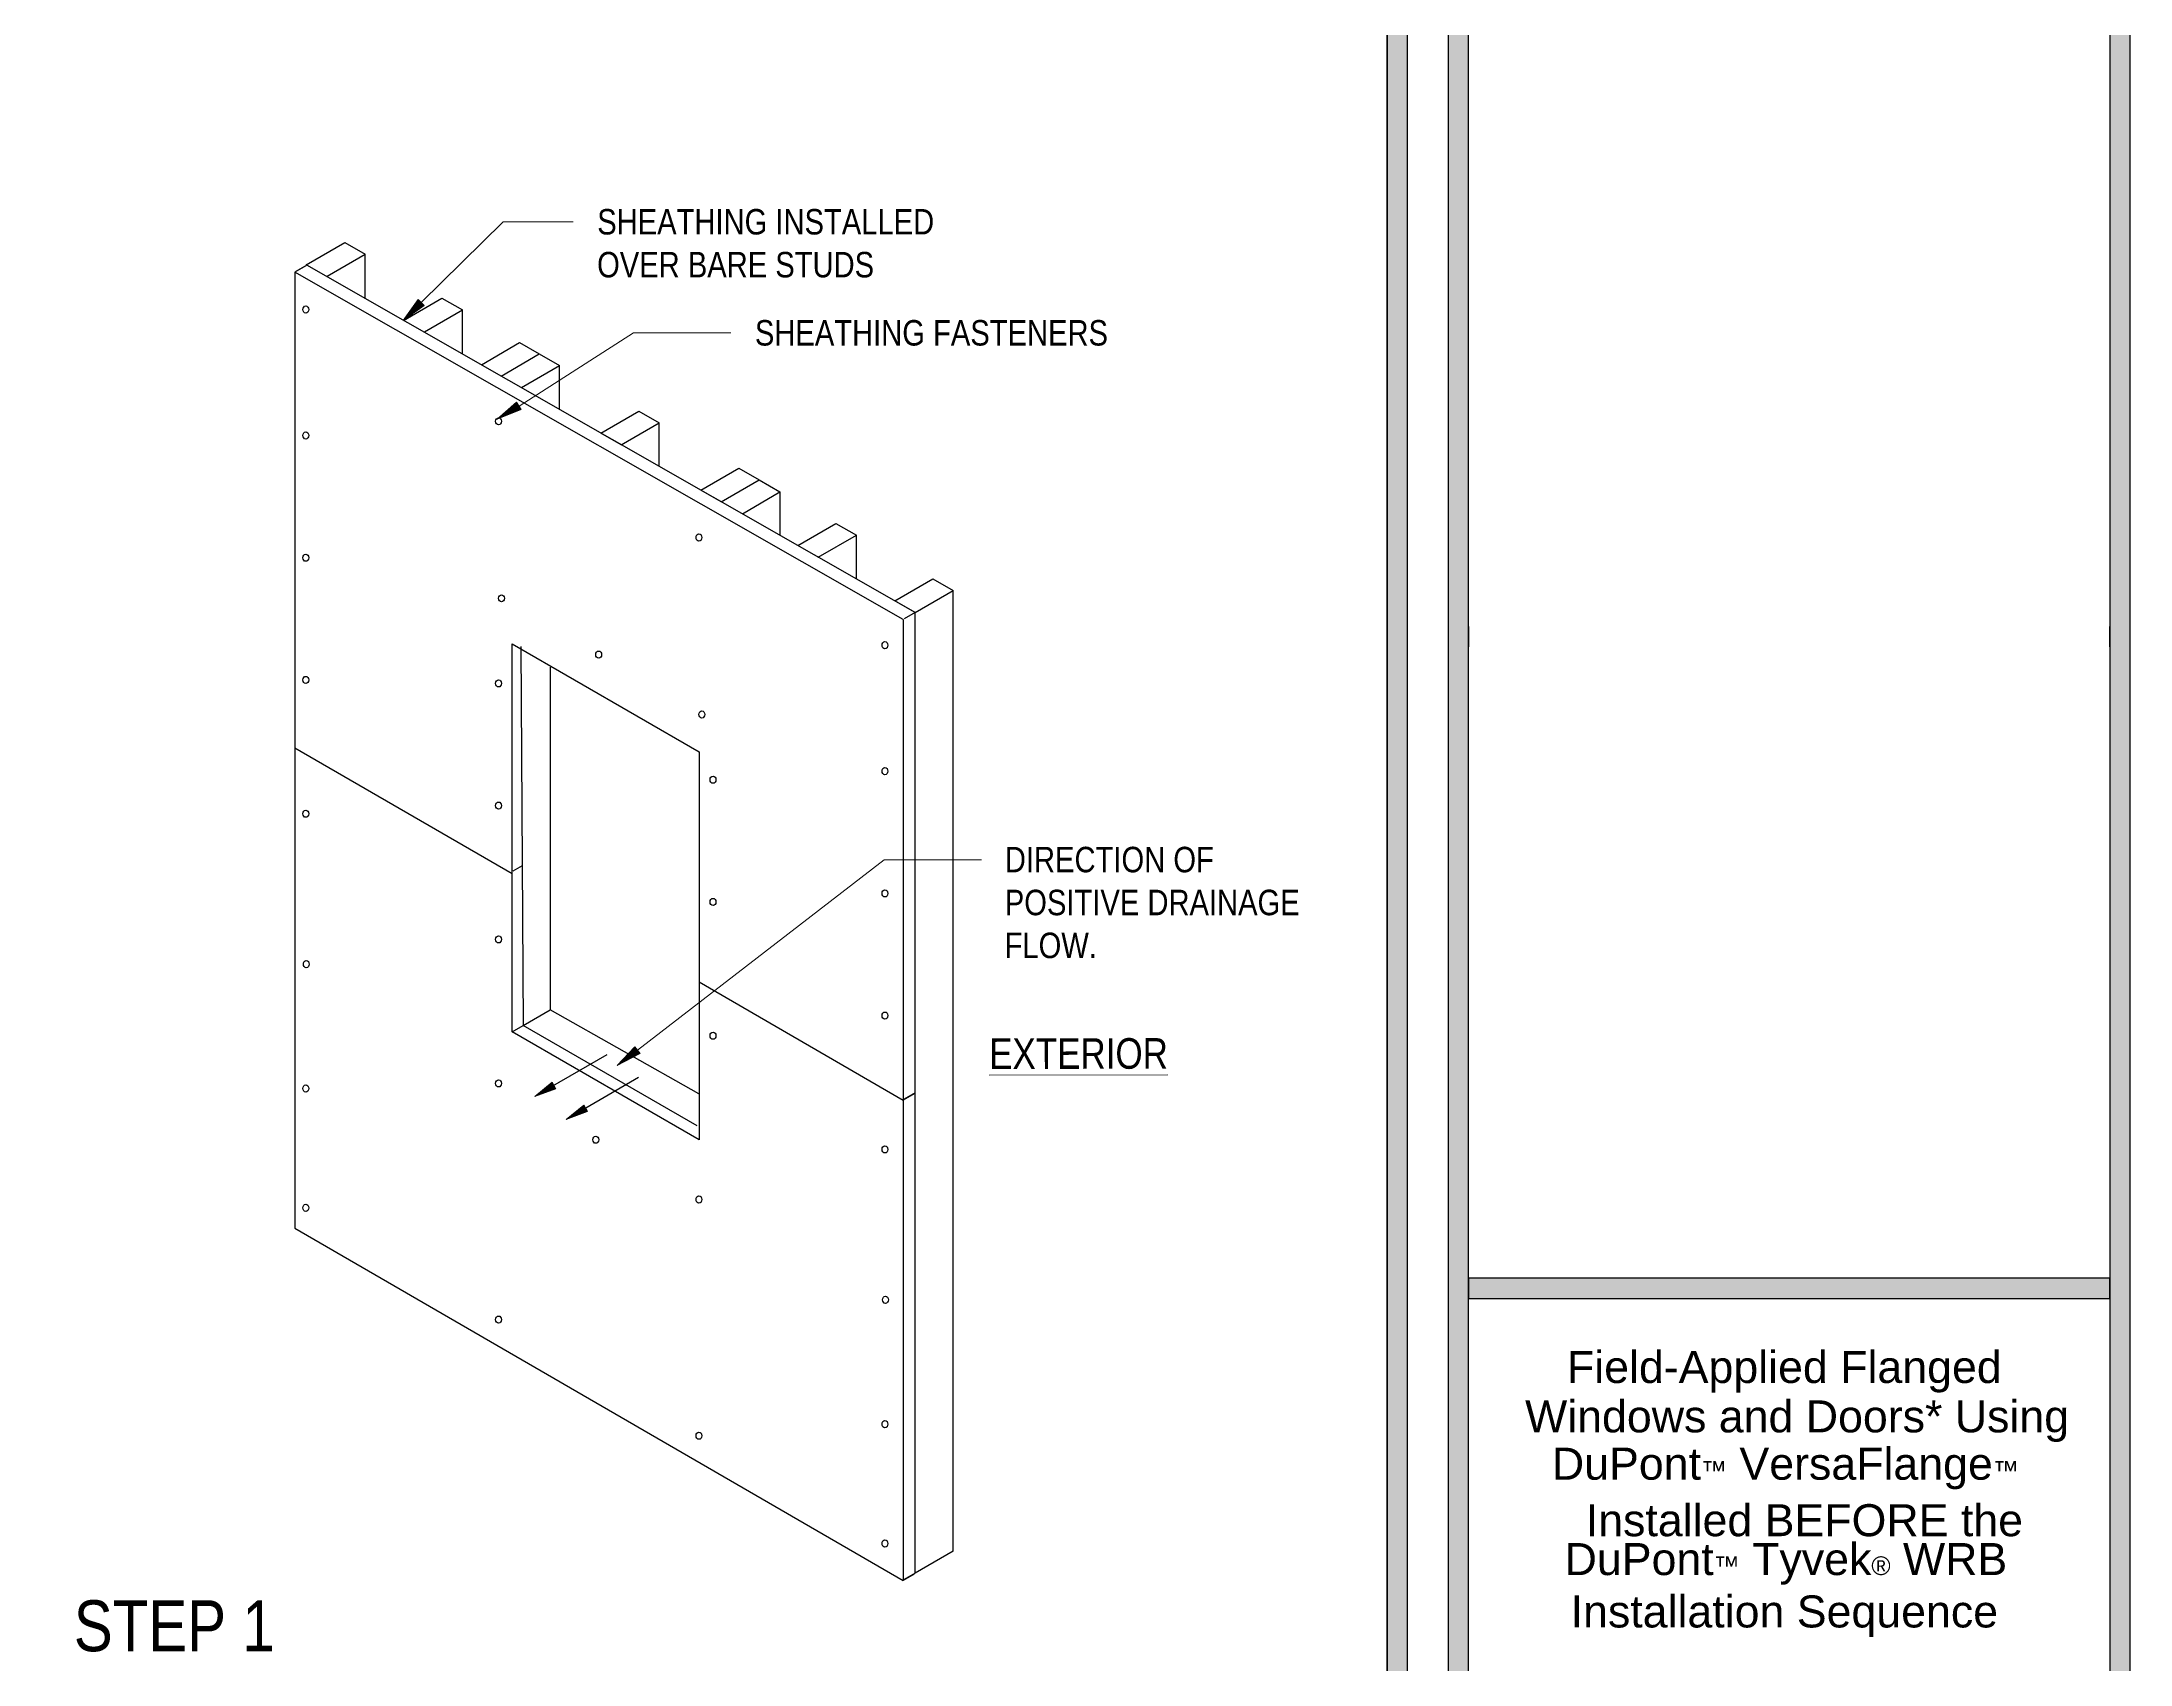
# Model space of a CAD drawing. Extents: x -1140 to 5605, y -816 to 2382.
# Drawn here: x 1212 to 2135, y -220 to 497 of the extents above; entities that cross this region are included whole.
import ezdxf

# ---------------------------------------------------------------- set-up
doc = ezdxf.new("R2010")
doc.units = 0
doc.header["$MEASUREMENT"] = 0
for name, pattern in [('AI-Linetype-41', [86.381111, 43.190556, -8.638111, 8.638111, -8.638111, 8.638111, -8.638111]), ('AI-Linetype-42', [86.381111, 43.190556, -8.638111, 8.638111, -8.638111, 8.638111, -8.638111]), ('AI-Linetype-43', [86.381111, 43.190556, -8.638111, 8.638111, -8.638111, 8.638111, -8.638111]), ('AI-Linetype-44', [86.381111, 43.190556, -8.638111, 8.638111, -8.638111, 8.638111, -8.638111])]:
    doc.linetypes.add(name, pattern=pattern)
doc.layers.get('0').update_dxf_attribs({"lineweight": 0})
for name, color, linetype, lineweight in [('.ATI-TEXT', 7, 'Continuous', 0), ('G-ANNO-TTLB', 7, 'Continuous', 0), ('TYVEK', 7, 'Continuous', 0), ('wall scratch', 7, 'Continuous', 0)]:
    doc.layers.add(name, color=color, linetype=linetype, lineweight=lineweight)

# ---------------------------------------------------------------- blocks, each defined once
blk = doc.blocks.new('Block_16')
at = {"char_height": 0.2, "attachment_point": 7}
for s, insert in [('\\C18;\\c0;\\FArial|b0|i0|c1;\\H14.142547;\\W1.000000;Field-Applied Flanged', (1885.94, -100.06)), ('\\C18;\\c0;\\FArial|b0|i0|c1;\\H14.142547;\\W1.000000;Windows and Doors* Using', (1867.44, -121.88)), ('\\C18;\\c0;\\FArial|b0|i0|c1;\\H14.142547;\\W1.000000;DuPont\\H8.245105;™\\H14.142547; VersaFlange\\H8.245105;™', (1879.29, -142.8)), ('\\C18;\\c0;\\FArial|b0|i0|c1;\\H14.142547;\\W1.000000;Installed BEFORE the', (1894.28, -163.71)), ('\\C18;\\c0;\\FArial|b0|i0|c1;\\H14.142547;\\W1.000000;DuPont\\H8.245105;™\\H14.142547; Tyvek\\H8.245105;®\\H14.142547; WRB', (1884.92, -184.94)), ('\\C18;\\c0;\\FArial|b0|i0|c1;\\H14.142547;\\W1.000000;Installation Sequence', (1887.6, -208.09))]:
    blk.add_mtext(s, dxfattribs=dict(at, insert=insert))
blk = doc.blocks.new('Block_15')
blk.add_blockref('Block_16', (0, 0))
blk = doc.blocks.new('Block_71')
at = {"layer": 'TYVEK', "color": 18, "lineweight": 25, "true_color": 0x000000}
for points in [[(1324.14, 395.36)], [(1324.14, -27.01)]]:
    blk.add_lwpolyline(points, dxfattribs=at)
blk = doc.blocks.new('Block_72')
at = {"layer": 'TYVEK', "color": 18, "lineweight": 25, "true_color": 0x000000}
for points in [[(1324.14, -27.01)], [(1593.02, -182.67)]]:
    blk.add_lwpolyline(points, dxfattribs=at)
blk = doc.blocks.new('Block_73')
at = {"layer": 'TYVEK', "color": 18, "lineweight": 25, "true_color": 0x000000}
blk.add_lwpolyline([(1502.72, -13.85)], dxfattribs=at)
for centre in [(1328.51, 378.47), (1328.51, 322.86), (1413.73, 329.1), (1502.29, 277.79), (1328.51, 268.85), (1415.02, 250.9), (1584.5, 230.16), (1457.98, 226.01), (1328.51, 214.83), (1413.73, 213.32), (1503.59, 199.59), (1584.5, 174.55), (1508.51, 170.76), (1328.51, 155.73), (1413.73, 159.31), (1584.5, 120.53), (1508.51, 116.74), (1413.73, 100.2), (1328.73, 89.28), (1584.5, 66.52), (1508.51, 57.64), (1413.73, 36.58), (1328.51, 34.32), (1456.69, 11.69), (1584.5, 7.41), (1328.51, -18.42), (1502.29, -14.74), (1584.71, -59.04), (1413.73, -67.8), (1502.29, -119.11), (1584.5, -113.99), (1584.5, -166.74)]:
    blk.add_ellipse(centre, major_axis=(0, 1.59), ratio=0.812499, dxfattribs=at)
blk = doc.blocks.new('Block_80')
at = {"layer": 'TYVEK', "color": 2, "lineweight": 25, "true_color": 0xffff00}
for p in [(1423.55, 229.59), (1501.46, 17.81)]:
    blk.add_line(p, (1424.59, 62.19), dxfattribs=at)
blk = doc.blocks.new('Block_81')
at = {"layer": 'TYVEK', "true_color": 0x000000, "transparency": 33554687}
h = blk.add_hatch(color=18, dxfattribs=at)
h.dxf.hatch_style = 2
h.paths.add_polyline_path([(1439.08, 34.23), (1429.79, 30.74), (1437.45, 37.05)])
at = {"layer": 'TYVEK', "color": 18, "lineweight": 25, "true_color": 0x000000}
blk.add_line((1436.64, 34.9), (1461.69, 49.4), dxfattribs=at)
at = {"layer": 'TYVEK'}
blk.add_lwpolyline([(1439.08, 34.23), (1429.79, 30.74), (1437.45, 37.05), (1437.45, 37.05)], close=True, dxfattribs=at)
blk = doc.blocks.new('Block_82')
at = {"layer": 'TYVEK', "true_color": 0x000000, "transparency": 33554687}
h = blk.add_hatch(color=18, dxfattribs=at)
h.dxf.hatch_style = 2
h.paths.add_polyline_path([(1452.99, 24.13), (1443.64, 20.61), (1451.34, 26.97)])
at = {"layer": 'TYVEK', "color": 18, "lineweight": 25, "true_color": 0x000000}
blk.add_line((1450.52, 24.79), (1475.57, 39.29), dxfattribs=at)
at = {"layer": 'TYVEK'}
blk.add_lwpolyline([(1452.99, 24.13), (1443.64, 20.61), (1451.34, 26.97), (1451.34, 26.97)], close=True, dxfattribs=at)
blk = doc.blocks.new('Block_84')
at = {"layer": 'TYVEK', "char_height": 0.2, "attachment_point": 7}
for s, insert in [('\\C18;\\c0;\\FArial Narrow|b0|i0|c1;\\H11.253398;\\W1.000000;DIRECTION OF', (1637.5, 129.68)), ('\\C18;\\c0;\\FArial Narrow|b0|i0|c1;\\H11.253398;\\W1.000000;POSITIVE DRAINAGE', (1637.47, 110.72)), ('\\C18;\\c0;\\FArial Narrow|b0|i0|c1;\\H11.253398;\\W1.000000;FLOW.', (1637.38, 91.76))]:
    blk.add_mtext(s, dxfattribs=dict(at, insert=insert))
blk = doc.blocks.new('Block_83')
at = {"layer": 'TYVEK', "true_color": 0x000000, "transparency": 33554687}
h = blk.add_hatch(color=18, dxfattribs=at)
h.dxf.hatch_style = 2
h.paths.add_polyline_path([(1476.27, 49.82), (1466.22, 44.43), (1473.98, 52.79)])
at = {"layer": 'TYVEK', "color": 18, "lineweight": 0, "true_color": 0x000000}
for p, q in [((1475.13, 51.31), (1584.13, 135.41)), ((1584.13, 135.41), (1627.21, 135.41))]:
    blk.add_line(p, q, dxfattribs=at)
at = {"layer": 'TYVEK'}
blk.add_lwpolyline([(1476.27, 49.82), (1466.22, 44.43), (1473.98, 52.79), (1473.98, 52.79)], close=True, dxfattribs=at)
blk.add_blockref('Block_84', (0, 0), dxfattribs=at)
blk = doc.blocks.new('Block_471')
at = {"layer": '.ATI-TEXT', "true_color": 0x000000, "transparency": 33554687}
h = blk.add_hatch(color=18, dxfattribs=at)
h.dxf.hatch_style = 2
h.paths.add_polyline_path([(1423.67, 334.4), (1413.13, 330.04), (1421.68, 337.58)])
at = {"layer": '.ATI-TEXT', "color": 18, "lineweight": 0, "true_color": 0x000000}
for p, q in [((1419.08, 333.48), (1473.3, 368.16)), ((1473.3, 368.16), (1516.36, 368.16))]:
    blk.add_line(p, q, dxfattribs=at)
at = {"layer": '.ATI-TEXT'}
blk.add_lwpolyline([(1423.67, 334.4), (1413.13, 330.04), (1421.68, 337.58), (1421.68, 337.58)], close=True, dxfattribs=at)
at = {"layer": '.ATI-TEXT', "insert": (1527.03, 362.43), "char_height": 0.2, "attachment_point": 7}
blk.add_mtext('\\C18;\\c0;\\FArial Narrow|b0|i0|c1;\\H11.249999;\\W1.000000;SHEATHING FASTENERS', dxfattribs=at)
blk = doc.blocks.new('Block_473')
at = {"layer": '.ATI-TEXT', "char_height": 0.2, "attachment_point": 7}
for s, insert in [('\\C18;\\c0;\\FArial Narrow|b0|i0|c1;\\H11.249999;\\W1.000000;SHEATHING INSTALLED', (1457.34, 411.5)), ('\\C18;\\c0;\\FArial Narrow|b0|i0|c1;\\H11.249999;\\W1.000000;OVER BARE STUDS', (1457.28, 392.55))]:
    blk.add_mtext(s, dxfattribs=dict(at, insert=insert))
blk = doc.blocks.new('Block_472')
at = {"layer": '.ATI-TEXT', "true_color": 0x000000, "transparency": 33554687}
h = blk.add_hatch(color=18, dxfattribs=at)
h.dxf.hatch_style = 2
h.paths.add_polyline_path([(1380.85, 380.25), (1371.53, 373.69), (1378.22, 382.92)])
at = {"layer": '.ATI-TEXT', "color": 18, "lineweight": 0, "true_color": 0x000000}
for p, q in [((1379.54, 381.59), (1415.71, 417.23)), ((1415.71, 417.23), (1446.68, 417.23))]:
    blk.add_line(p, q, dxfattribs=at)
at = {"layer": '.ATI-TEXT'}
blk.add_lwpolyline([(1380.85, 380.25), (1371.53, 373.69), (1378.22, 382.92), (1378.22, 382.92)], close=True, dxfattribs=at)
blk.add_blockref('Block_473', (0, 0), dxfattribs=at)

msp = doc.modelspace()

# ---------------------------------------------------------------- hatches: boundary and pattern name
at = {"layer": 'G-ANNO-TTLB', "true_color": 0xff00ff, "transparency": 33554687}
h = msp.add_hatch(color=6, dxfattribs=at)
edge = h.paths.add_edge_path()
edge.add_spline(control_points=[(1815.43, -731.7), (1815.43, -731.7), (-1114.08, -731.7), (-1114.08, -731.7), (-1114.08, -731.7), (-1114.08, 1725.3), (-1114.08, 1725.3), (-1114.08, 1725.3), (1815.43, 1725.3), (1815.43, 1725.3), (1815.43, 1725.3), (1815.43, -731.7), (1815.43, -731.7)], knot_values=[0, 0, 0, 0, 1, 1, 1, 2, 2, 2, 3, 3, 3, 4, 4, 4, 4], degree=3, periodic=0)
edge = h.paths.add_edge_path()
edge.add_spline(control_points=[(-1105.08, 1716.3), (-1105.08, 1716.3), (-1105.08, -722.7), (-1105.08, -722.7), (-1105.08, -722.7), (1806.43, -722.7), (1806.43, -722.7), (1806.43, -722.7), (1806.43, 1716.3), (1806.43, 1716.3), (1806.43, 1716.3), (-1105.08, 1716.3), (-1105.08, 1716.3)], knot_values=[0, 0, 0, 0, 1, 1, 1, 2, 2, 2, 3, 3, 3, 4, 4, 4, 4], degree=3, periodic=0)
edge.add_line((-1105.08, 1716.3), (-1105.08, 1716.3))
h = msp.add_hatch(color=6, dxfattribs=at)
edge = h.paths.add_edge_path()
edge.add_spline(control_points=[(2134.92, 1725.3), (2134.92, 1725.3), (2134.92, -731.7), (2134.92, -731.7), (2134.92, -731.7), (1833.45, -731.7), (1833.45, -731.7), (1833.45, -731.7), (1833.45, 1725.3), (1833.45, 1725.3), (1833.45, 1725.3), (2134.92, 1725.3), (2134.92, 1725.3)], knot_values=[0, 0, 0, 0, 1, 1, 1, 2, 2, 2, 3, 3, 3, 4, 4, 4, 4], degree=3, periodic=0)
edge = h.paths.add_edge_path()
edge.add_spline(control_points=[(2125.92, 1716.3), (2125.92, 1716.3), (1842.45, 1716.3), (1842.45, 1716.3), (1842.45, 1716.3), (1842.45, -722.7), (1842.45, -722.7), (1842.45, -722.7), (2125.92, -722.7), (2125.92, -722.7), (2125.92, -722.7), (2125.92, 1716.3), (2125.92, 1716.3)], knot_values=[0, 0, 0, 0, 1, 1, 1, 2, 2, 2, 3, 3, 3, 4, 4, 4, 4], degree=3, periodic=0)
edge.add_line((2125.92, 1716.3), (2125.92, 1716.3))
msp.add_hatch(color=6, dxfattribs=at).paths.add_polyline_path([(2125.92, -58.51), (1842.45, -58.51), (1842.45, -49.51), (2125.92, -49.51)])

# ---------------------------------------------------------------- linework, layer by layer
at = {"layer": 'G-ANNO-TTLB', "color": 6, "lineweight": 30, "true_color": 0xff00ff}
for p, q in [((1815.43, -731.7), (1815.43, 1725.3)), ((1833.45, 1725.3), (1833.45, -731.7)), ((2134.92, -731.7), (2134.92, 1725.3)), ((1806.43, -722.7), (1806.43, 1716.3)), ((1806.43, 1716.3), (1806.43, -722.7)), ((1842.45, -722.7), (1842.45, 1716.3)), ((2125.92, 1716.3), (2125.92, -722.7)), ((1842.45, 238.49), (1842.45, 229.49)), ((2125.92, 229.49), (2125.92, 238.49)), ((2125.92, -49.51), (1842.45, -49.51)), ((1842.45, -49.51), (1842.45, -58.51)), ((2125.92, -58.51), (2125.92, -49.51)), ((1842.45, -58.51), (2125.92, -58.51))]:
    msp.add_line(p, q, dxfattribs=at)
at = {"layer": 'G-ANNO-TTLB'}
msp.add_lwpolyline([(2125.92, -58.51), (1842.45, -58.51), (1842.45, -49.51), (2125.92, -49.51)], close=True, dxfattribs=at)
for points in [[(1815.43, -731.7), (1815.43, -731.7), (-1114.08, -731.7), (-1114.08, -731.7), (-1114.08, -731.7), (-1114.08, 1725.3), (-1114.08, 1725.3), (-1114.08, 1725.3), (1815.43, 1725.3), (1815.43, 1725.3), (1815.43, 1725.3), (1815.43, -731.7), (1815.43, -731.7)], [(2134.92, 1725.3), (2134.92, 1725.3), (2134.92, -731.7), (2134.92, -731.7), (2134.92, -731.7), (1833.45, -731.7), (1833.45, -731.7), (1833.45, -731.7), (1833.45, 1725.3), (1833.45, 1725.3), (1833.45, 1725.3), (2134.92, 1725.3), (2134.92, 1725.3)], [(-1105.08, 1716.3), (-1105.08, 1716.3), (-1105.08, -722.7), (-1105.08, -722.7), (-1105.08, -722.7), (1806.43, -722.7), (1806.43, -722.7), (1806.43, -722.7), (1806.43, 1716.3), (1806.43, 1716.3), (1806.43, 1716.3), (-1105.08, 1716.3), (-1105.08, 1716.3)], [(2125.92, 1716.3), (2125.92, 1716.3), (1842.45, 1716.3), (1842.45, 1716.3), (1842.45, 1716.3), (1842.45, -722.7), (1842.45, -722.7), (1842.45, -722.7), (2125.92, -722.7), (2125.92, -722.7), (2125.92, -722.7), (2125.92, 1716.3), (2125.92, 1716.3)]]:
    msp.add_open_spline(points, degree=3, knots=[0, 0, 0, 0, 1, 1, 1, 2, 2, 2, 3, 3, 3, 4, 4, 4, 4], dxfattribs=at)
at = {"layer": 'TYVEK', "color": 33, "lineweight": 25, "true_color": 0xcc9966}
for p, q in [((1328.7, 398.28), (1345.76, 408.15)), ((1345.76, 408.15), (1354.76, 402.99)), ((1337.96, 393.27), (1354.76, 402.99)), ((1354.76, 383.64), (1354.76, 402.99)), ((1371.66, 373.63), (1388.72, 383.5)), ((1388.72, 383.5), (1397.72, 378.34)), ((1380.92, 368.62), (1397.72, 378.34)), ((1397.72, 358.98), (1397.72, 378.34)), ((1406.19, 354.03), (1423.02, 363.99)), ((1423.02, 363.99), (1431.68, 358.86)), ((1414.82, 349.11), (1431.67, 358.86)), ((1423.87, 343.98), (1440.68, 353.7)), ((1431.67, 358.86), (1440.68, 353.7)), ((1440.68, 334.34), (1440.68, 353.7)), ((1467.97, 318.77), (1484.78, 328.49)), ((1484.78, 309.16), (1484.78, 328.49)), ((1512.09, 293.57), (1528.88, 303.28)), ((1521.54, 288.17), (1538.09, 297.99)), ((1528.88, 303.28), (1538.09, 297.99)), ((1538.09, 297.99), (1538.09, 278.72)), ((1555.05, 269.14), (1571.86, 278.86)), ((1571.86, 259.44), (1571.86, 278.86)), ((1597.83, 244.61), (1614.63, 254.33)), ((1614.63, -170.16), (1614.63, 254.33)), ((1436.5, 220.53), (1436.5, 69.01)), ((1424.59, 62.19), (1436.5, 69.01)), ((1502.27, 32), (1436.5, 69.01)), ((1614.63, -170.16), (1597.83, -179.88))]:
    msp.add_line(p, q, dxfattribs=at)
at = {"layer": 'TYVEK', "color": 2, "lineweight": 25, "true_color": 0xffff00}
for p, q in [((1328.55, 397.78), (1323.74, 395)), ((1328.96, 398.14), (1324.14, 395.36)), ((1597.83, 244.61), (1328.95, 398.14)), ((1323.74, 395), (1323.74, -27.37)), ((1592.61, 241.47), (1323.74, 395)), ((1592.61, 241.47), (1592.61, -183.02)), ((1597.83, 244.61), (1593.02, 241.83)), ((1597.83, -179.88), (1597.83, 244.61)), ((1323.74, 184.88), (1419.72, 129.32)), ((1502.32, 81.5), (1592.61, 29.22)), ((1419.78, 59.41), (1424.59, 62.19)), ((1597.42, 32.01), (1592.61, 29.22)), ((1597.83, 32.36), (1593.02, 29.58)), ((1323.74, -27.37), (1592.61, -183.02)), ((1597.42, -180.24), (1592.61, -183.02)), ((1597.83, -179.88), (1593.02, -182.67))]:
    msp.add_line(p, q, dxfattribs=at)
at = {"layer": 'TYVEK', "color": 8, "lineweight": 25, "true_color": 0x808080}
msp.add_line((1328.96, 398.14), (1328.7, 398.28), dxfattribs=at)
at = {"layer": 'TYVEK', "color": 33, "lineweight": 25, "true_color": 0xcc9966}
for points in [[(1467.97, 318.77), (1458.97, 323.93), (1475.77, 333.65), (1484.78, 328.49)], [(1512.09, 293.57), (1503.07, 298.72), (1519.87, 308.44), (1528.88, 303.28)], [(1555.06, 269.14), (1545.94, 274.24), (1562.86, 284.03), (1571.86, 278.86)], [(1597.83, 244.61), (1588.83, 249.77), (1605.63, 259.49), (1614.63, 254.33)]]:
    msp.add_lwpolyline(points, dxfattribs=at)
at = {"layer": 'TYVEK', "color": 2, "lineweight": 25, "true_color": 0xffff00}
msp.add_lwpolyline([(1419.72, 230.81), (1502.32, 183.03), (1502.32, 11.59), (1419.72, 59.37)], close=True, dxfattribs=at)
at = {"layer": 'TYVEK', "color": 252, "linetype": 'AI-Linetype-41', "lineweight": 25, "true_color": 0x848484}
msp.add_lwpolyline([(1419.72, 230.81)], dxfattribs=at)
at = {"layer": 'TYVEK', "color": 252, "linetype": 'AI-Linetype-42', "lineweight": 25, "true_color": 0x848484}
msp.add_lwpolyline([(1495.77, 183.03)], dxfattribs=at)
at = {"layer": 'TYVEK', "color": 252, "linetype": 'AI-Linetype-44', "lineweight": 25, "true_color": 0x848484}
msp.add_lwpolyline([(1419.72, 59.37)], dxfattribs=at)
at = {"layer": 'TYVEK', "color": 252, "linetype": 'AI-Linetype-43', "lineweight": 25, "true_color": 0x848484}
msp.add_lwpolyline([(1502.29, 11.59)], dxfattribs=at)
at = {"layer": 'wall scratch', "color": 2, "lineweight": 25, "true_color": 0xffff00}
msp.add_line((1424.15, 132.76), (1420.06, 130.4), dxfattribs=at)

# ---------------------------------------------------------------- block references
at = {"layer": '.ATI-TEXT'}
for name in ['Block_472', 'Block_471']:
    msp.add_blockref(name, (0, 0), dxfattribs=at)
msp.add_blockref('Block_15', (0, 0))
at = {"layer": 'TYVEK'}
for name in ['Block_71', 'Block_73', 'Block_80', 'Block_83', 'Block_81', 'Block_82', 'Block_72']:
    msp.add_blockref(name, (0, 0), dxfattribs=at)

# ---------------------------------------------------------------- texts
at = {"layer": '.ATI-TEXT', "insert": (1630.55, 42.73), "char_height": 0.2, "attachment_point": 7, "rotation": 0.1123}
msp.add_mtext('\\L\\C18;\\c0;\\FArial Narrow|b0|i0|c1;\\H13.500029;\\W1.000002;EXTERIOR\\l', dxfattribs=at)
at = {"layer": '.ATI-TEXT', "insert": (1226, -214.65), "char_height": 0.2, "attachment_point": 7}
msp.add_mtext('\\C18;\\c0;\\FArial Narrow|b0|i0|c1;\\H22.499999;\\W1.000000;STEP 1', dxfattribs=at)
msp.add_mtext('\\C18;\\c0;\\FArial Narrow|b0|i0|c1;\\H22.499999;\\W1.000000;STEP 1', dxfattribs=at)

doc.saveas('drawing.dxf')
